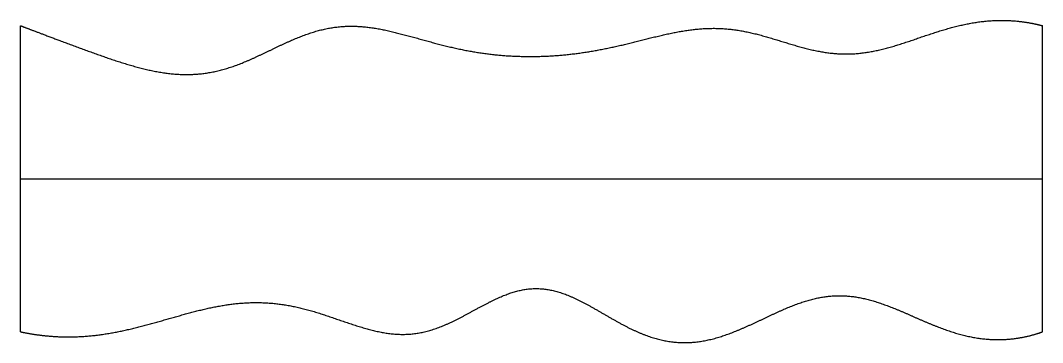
# Model space of a CAD drawing. Header units: millimetres. Extents: x 0 to 10, y -0.1 to 3.1.
import ezdxf

# ---------------------------------------------------------------- set-up
doc = ezdxf.new("R2010")
doc.units = ezdxf.units.MM
doc.layers.get('0').update_dxf_attribs({"linetype": 'CONTINUOUS'})

msp = doc.modelspace()

# ---------------------------------------------------------------- linework, layer by layer
for points in [[(0, 3), (0.038, 2.986), (0.115, 2.957), (0.23, 2.913), (0.386, 2.854), (0.582, 2.781), (0.782, 2.708), (0.983, 2.639), (1.186, 2.579), (1.389, 2.535), (1.592, 2.515), (1.793, 2.524), (1.993, 2.566), (2.19, 2.638), (2.385, 2.73), (2.58, 2.827), (2.775, 2.913), (2.971, 2.974), (3.169, 3.002), (3.369, 2.995), (3.571, 2.961), (3.774, 2.908), (3.977, 2.85), (4.179, 2.795), (4.381, 2.751), (4.581, 2.72), (4.782, 2.701), (4.982, 2.696), (5.182, 2.701), (5.383, 2.718), (5.584, 2.747), (5.786, 2.786), (5.987, 2.834), (6.189, 2.887), (6.391, 2.935), (6.592, 2.969), (6.793, 2.981), (6.994, 2.966), (7.194, 2.924), (7.394, 2.864), (7.593, 2.8), (7.793, 2.747), (7.992, 2.718), (8.191, 2.72), (8.391, 2.754), (8.591, 2.811), (8.791, 2.881), (8.991, 2.95), (9.192, 3.007), (9.393, 3.045), (9.595, 3.059), (9.757, 3.049), (9.878, 3.029), (9.959, 3.011), (10, 3)], [(0, 0), (0, 0.12), (0, 0.36), (0, 0.72), (0, 1.2), (0, 1.8), (0, 2.28), (0, 2.64), (0, 2.88), (0, 3)], [(10, 0), (10, 0.12), (10, 0.36), (10, 0.72), (10, 1.2), (10, 1.8), (10, 2.28), (10, 2.64), (10, 2.88), (10, 3)], [(0, 1.5), (0.4, 1.5), (1.2, 1.5), (2.4, 1.5), (4, 1.5), (6, 1.5), (7.6, 1.5), (8.8, 1.5), (9.6, 1.5), (10, 1.5)], [(0, 0), (0.041, -0.009), (0.123, -0.024), (0.245, -0.042), (0.408, -0.054), (0.61, -0.05), (0.812, -0.028), (1.013, 0.01), (1.213, 0.06), (1.413, 0.117), (1.612, 0.175), (1.812, 0.228), (2.013, 0.268), (2.214, 0.29), (2.415, 0.289), (2.618, 0.265), (2.82, 0.217), (3.023, 0.151), (3.226, 0.078), (3.429, 0.013), (3.631, -0.029), (3.832, -0.032), (4.032, 0.011), (4.23, 0.095), (4.427, 0.204), (4.623, 0.314), (4.817, 0.398), (5.011, 0.437), (5.205, 0.418), (5.4, 0.348), (5.595, 0.242), (5.793, 0.123), (5.992, 0.012), (6.194, -0.07), (6.397, -0.112), (6.601, -0.111), (6.804, -0.069), (7.006, 0.004), (7.206, 0.097), (7.405, 0.194), (7.602, 0.28), (7.798, 0.34), (7.995, 0.364), (8.191, 0.347), (8.389, 0.294), (8.588, 0.216), (8.787, 0.126), (8.987, 0.04), (9.189, -0.03), (9.391, -0.073), (9.593, -0.085), (9.756, -0.068), (9.878, -0.04), (9.959, -0.015), (10, 0)]]:
    msp.add_open_spline(points, degree=5)

doc.saveas('drawing.dxf')
